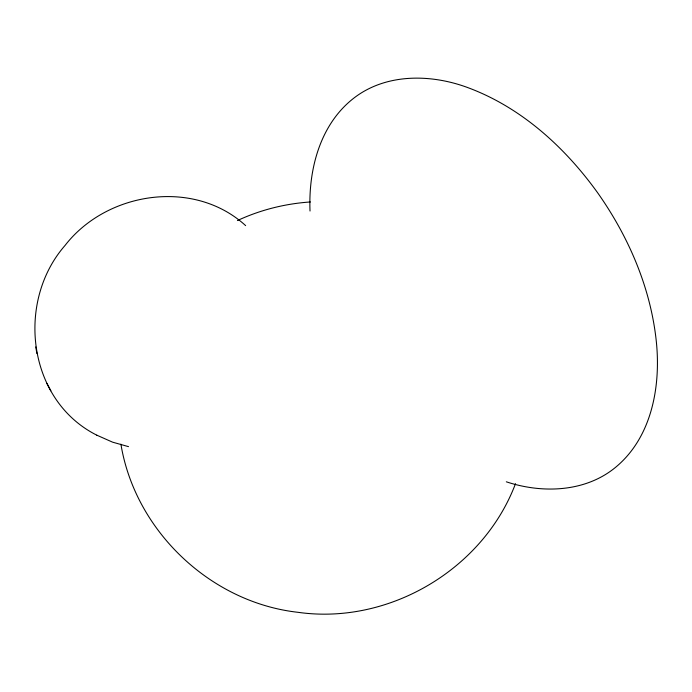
<?xml version="1.0" encoding="UTF-8"?>
<svg xmlns="http://www.w3.org/2000/svg" width="692" height="692" viewBox="0 0 692 692"><rect width="100%" height="100%" fill="white"/><g stroke="black" fill="none" stroke-linecap="round" stroke-linejoin="round"><path stroke-width="1.04" d="M515.497 483.673C483.215 569.455 388.705 625.239 297.993 612.308C210.627 602.524 135.165 530.937 120.91 444.178M237.417 220.566C260.296 209.892 285.208 203.656 310.397 201.969M128.513 446.643L112.58 442.162L96.819 435.182M506.319 481.805C541.905 493.595 584.541 492.332 614.747 467.991L614.773 467.974C651.76 438.088 660.981 386.517 656.319 341.493C650.714 287.976 628.769 237.079 598 193.284C565.321 147.655 521.742 107.814 468.596 87.901C431.237 73.767 385.228 72.971 352.721 98.999L352.721 98.999C319.592 125.434 308.338 170.293 310.025 211.025M96.828 435.182C27.36 400.296 15.752 301.79 65.022 245.478C106.758 191.589 193.95 178.276 245.651 225.627M46.874 383.359L50.853 390.807M35.768 346.9L36.866 353.474"/></g></svg>
